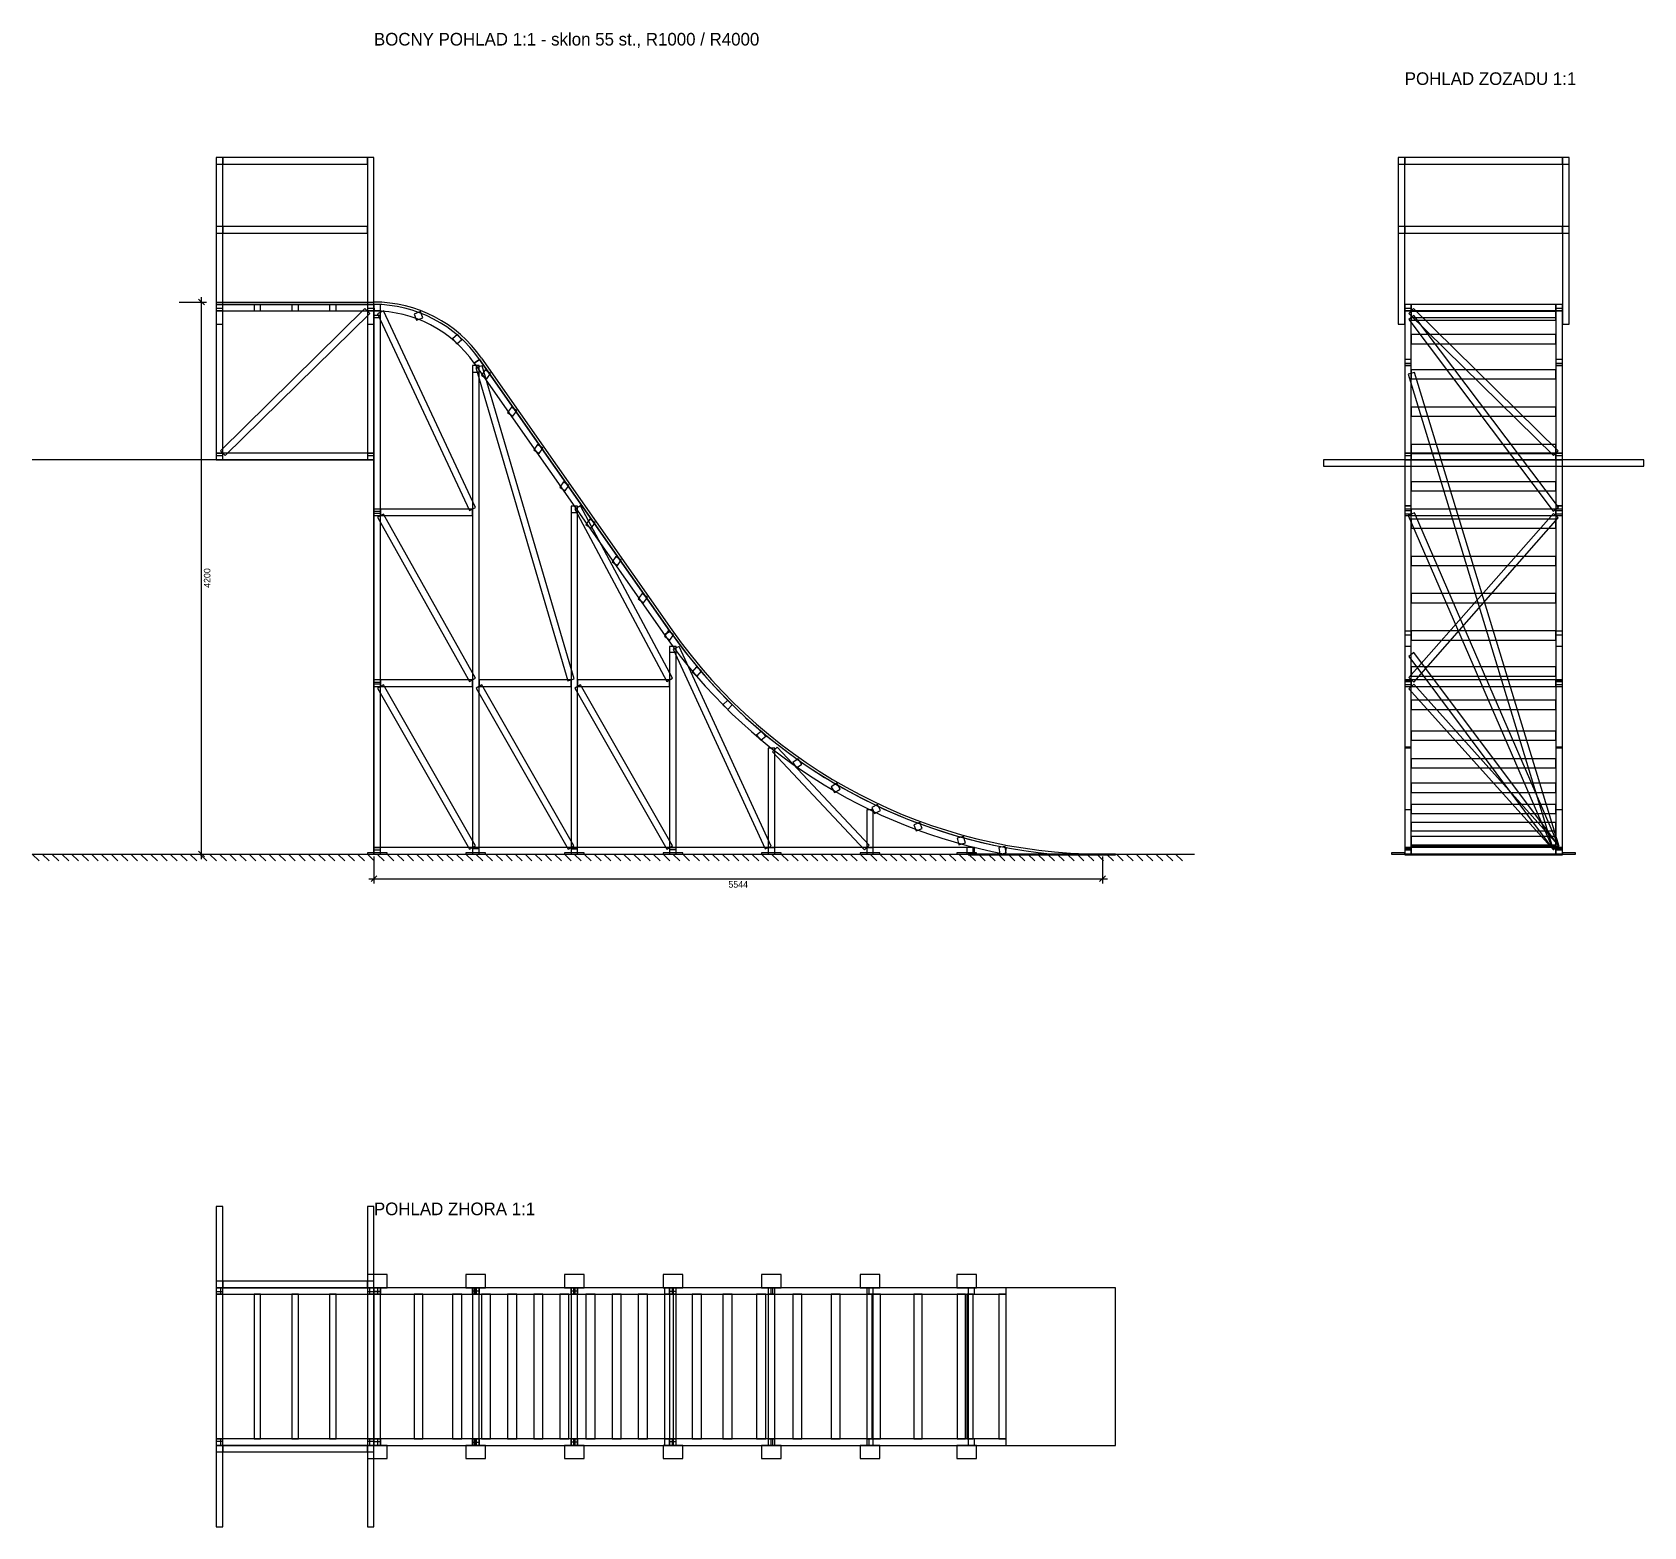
# Model space of a CAD drawing. Header units: millimetres. Extents: x -2600 to 9663, y -5119 to 6253.
import ezdxf
from ezdxf.enums import TextEntityAlignment as Align

# ---------------------------------------------------------------- set-up
doc = ezdxf.new("R2010")
doc.units = ezdxf.units.MM
doc.linetypes.add('DASHED', pattern=[1.524, 1.27, -0.254])
for name, color, linetype in [('JAZDNA_PLOCHA', 30, 'Continuous'), ('KONTAJNER', 8, 'Continuous'), ('KOTY', 3, 'Continuous'), ('PLECHY', 9, 'Continuous'), ('RAM', 7, 'Continuous'), ('TEREN', 8, 'Continuous'), ('TEXT', 7, 'Continuous')]:
    doc.layers.add(name, color=color, linetype=linetype)

msp = doc.modelspace()

# ---------------------------------------------------------------- linework, layer by layer
at = {"layer": 'JAZDNA_PLOCHA'}
for points in [[(-1200, 4200), (0, 4200)], [(-1200, 4182), (0, 4182)], [(804, 3763), (2252, 1695)], [(819, 3774), (2267, 1706)]]:
    msp.add_lwpolyline(points, dxfattribs=at)
for centre, radius, start, end in [((0, 3200), 1000, 35, 90), ((0, 3200), 982, 35, 90), ((5544, 4000), 4018, 215, 264.5746), ((5544, 4000), 4000, 215, 270)]:
    msp.add_arc(centre, radius, start, end, dxfattribs=at)
at = {"layer": 'KONTAJNER', "linetype": 'DASHED'}
msp.add_lwpolyline([(-2600, 0), (0, 0), (0, 3000), (-2600, 3000)], dxfattribs=at)
at = {"layer": 'KOTY'}
for points in [[(-1481, 4200), (-1275, 4200)], [(-1290, 4178), (-1335, 4222)], [(-1312, -38), (-1312, 4238)], [(-1481, 0), (-1275, 0)], [(-1290, -22), (-1335, 22)], [(0, -19), (0, -225)], [(5544, -19), (5544, -225)], [(-38, -188), (5581, -188)], [(-22, -210), (22, -165)], [(5522, -210), (5566, -165)]]:
    msp.add_lwpolyline(points, dxfattribs=at)
at = {"layer": 'PLECHY'}
for points in [[(-50, 0), (100, 0), (100, 8), (-50, 8)], [(-50, 0), (100, 0), (100, 8), (-50, 8)], [(700, 0), (850, 0), (850, 8), (700, 8)], [(700, 0), (850, 0), (850, 8), (700, 8)], [(1450, 0), (1600, 0), (1600, 8), (1450, 8)], [(1450, 0), (1600, 0), (1600, 8), (1450, 8)], [(2200, 0), (2350, 0), (2350, 8), (2200, 8)], [(2200, 0), (2350, 0), (2350, 8), (2200, 8)], [(2950, 0), (3100, 0), (3100, 8), (2950, 8)], [(2950, 0), (3100, 0), (3100, 8), (2950, 8)], [(3700, 0), (3850, 0), (3850, 8), (3700, 8)], [(3700, 0), (3850, 0), (3850, 8), (3700, 8)], [(4436, 0), (4586, 0), (4586, 8), (4436, 8)], [(4436, 0), (4586, 0), (4586, 8), (4436, 8)], [(4521, -5), (5644, -5), (5644, 0), (4521, 0)], [(7744, 0), (7844, 0), (7844, 8), (7744, 8)], [(7744, 0), (7844, 0), (7844, 8), (7744, 8)], [(7744, 0), (7844, 0), (7844, 8), (7744, 8)], [(7744, 0), (7844, 0), (7844, 8), (7744, 8)], [(7744, 0), (7844, 0), (7844, 8), (7744, 8)], [(7744, 0), (7844, 0), (7844, 8), (7744, 8)], [(7744, 0), (7844, 0), (7844, 8), (7744, 8)], [(7844, -5), (9044, -5), (9044, 0), (7844, 0)], [(9044, 0), (9144, 0), (9144, 8), (9044, 8)], [(9044, 0), (9144, 0), (9144, 8), (9044, 8)], [(9044, 0), (9144, 0), (9144, 8), (9044, 8)], [(9044, 0), (9144, 0), (9144, 8), (9044, 8)], [(9044, 0), (9144, 0), (9144, 8), (9044, 8)], [(9044, 0), (9144, 0), (9144, 8), (9044, 8)], [(9044, 0), (9144, 0), (9144, 8), (9044, 8)], [(-50, -3300), (100, -3300), (100, -3200), (-50, -3200)], [(700, -3300), (850, -3300), (850, -3200), (700, -3200)], [(1450, -3300), (1600, -3300), (1600, -3200), (1450, -3200)], [(2200, -3300), (2350, -3300), (2350, -3200), (2200, -3200)], [(2950, -3300), (3100, -3300), (3100, -3200), (2950, -3200)], [(3700, -3300), (3850, -3300), (3850, -3200), (3700, -3200)], [(4436, -3300), (4586, -3300), (4586, -3200), (4436, -3200)], [(4521, -4500), (5644, -4500), (5644, -3300), (4521, -3300)], [(-50, -4600), (100, -4600), (100, -4500), (-50, -4500)], [(700, -4600), (850, -4600), (850, -4500), (700, -4500)], [(1450, -4600), (1600, -4600), (1600, -4500), (1450, -4500)], [(2200, -4600), (2350, -4600), (2350, -4500), (2200, -4500)], [(2950, -4600), (3100, -4600), (3100, -4500), (2950, -4500)], [(3700, -4600), (3850, -4600), (3850, -4500), (3700, -4500)], [(4436, -4600), (4586, -4600), (4586, -4500), (4436, -4500)]]:
    msp.add_lwpolyline(points, close=True, dxfattribs=at)
at = {"layer": 'RAM'}
for points in [[(-1200, 4032), (-1150, 4032), (-1150, 5300), (-1200, 5300)], [(-1200, 5250), (-1150, 5250), (-1150, 5300), (-1200, 5300)], [(-1200, 4032), (-1150, 4032), (-1150, 5300), (-1200, 5300)], [(-1150, 5250), (-50, 5250), (-50, 5300), (-1150, 5300)], [(-1150, 5250), (-50, 5250), (-50, 5300), (-1150, 5300)], [(-50, 4032), (0, 4032), (0, 5300), (-50, 5300)], [(-50, 4032), (0, 4032), (0, 5300), (-50, 5300)], [(7794, 4032), (7844, 4032), (7844, 5300), (7794, 5300)], [(7794, 5250), (7844, 5250), (7844, 5300), (7794, 5300)], [(7794, 4032), (7844, 4032), (7844, 5300), (7794, 5300)], [(7844, 5250), (9044, 5250), (9044, 5300), (7844, 5300)], [(9044, 4032), (9094, 4032), (9094, 5300), (9044, 5300)], [(9044, 5250), (9094, 5250), (9094, 5300), (9044, 5300)], [(9044, 4032), (9094, 4032), (9094, 5300), (9044, 5300)], [(-1200, 4725), (-1150, 4725), (-1150, 4775), (-1200, 4775)], [(-1150, 4725), (-50, 4725), (-50, 4775), (-1150, 4775)], [(-1150, 4725), (-50, 4725), (-50, 4775), (-1150, 4775)], [(7794, 4725), (7844, 4725), (7844, 4775), (7794, 4775)], [(7844, 4725), (9044, 4725), (9044, 4775), (7844, 4775)], [(9044, 4725), (9094, 4725), (9094, 4775), (9044, 4775)], [(-1200, 4132), (0, 4132), (0, 4182), (-1200, 4182)], [(-1200, 4132), (-1150, 4132), (-1150, 4182), (-1200, 4182)], [(-1200, 4132), (0, 4132), (0, 4182), (-1200, 4182)], [(-912, 4132), (-862, 4132), (-862, 4182), (-912, 4182)], [(-625, 4132), (-575, 4132), (-575, 4182), (-625, 4182)], [(-338, 4132), (-288, 4132), (-288, 4182), (-338, 4182)], [(-50, 4132), (0, 4132), (0, 4182), (-50, 4182)], [(-1, 4181), (1, 4131), (51, 4132), (49, 4182)], [(7844, 3735), (7894, 3735), (7894, 4182), (7844, 4182)], [(7844, 4132), (7894, 4132), (7894, 4182), (7844, 4182)], [(7894, 4131), (8994, 4131), (8994, 4182), (7894, 4182)], [(7894, 4132), (8994, 4132), (8994, 4182), (7894, 4182)], [(7894, 4132), (8994, 4132), (8994, 4182), (7894, 4182)], [(7894, 4132), (8994, 4132), (8994, 4182), (7894, 4182)], [(7894, 4132), (8994, 4132), (8994, 4182), (7894, 4182)], [(7894, 4132), (8994, 4132), (8994, 4182), (7894, 4182)], [(8994, 3735), (9044, 3735), (9044, 4182), (8994, 4182)], [(8994, 4132), (9044, 4132), (9044, 4182), (8994, 4182)], [(-1200, 3032), (-1150, 3032), (-1150, 4150), (-1200, 4150)], [(-1200, 3050), (-1150, 3050), (-1150, 4132), (-1200, 4132)], [(-1200, 3050), (-1150, 3050), (-1150, 4132), (-1200, 4132)], [(-1168, 3068), (-1132, 3032), (-32, 4114), (-68, 4150)], [(-1168, 3068), (-1132, 3032), (-32, 4114), (-68, 4150)], [(-50, 3032), (0, 3032), (0, 4150), (-50, 4150)], [(-50, 3050), (0, 3050), (0, 4132), (-50, 4132)], [(-50, 3050), (0, 3050), (0, 4132), (-50, 4132)], [(0, 50), (50, 50), (50, 4132), (0, 4132)], [(0, 4082), (50, 4082), (50, 4132), (0, 4132)], [(0, 50), (50, 50), (50, 4132), (0, 4132)], [(0, 2610), (50, 2610), (50, 4097), (0, 4097)], [(27, 4111), (727, 2614), (773, 2636), (73, 4132)], [(27, 4111), (727, 2614), (773, 2636), (73, 4132)], [(307, 4109), (324, 4063), (371, 4080), (354, 4127)], [(7844, 3032), (7894, 3032), (7894, 4150), (7844, 4150)], [(7844, 2614), (7894, 2614), (7894, 4132), (7844, 4132)], [(7844, 50), (7894, 50), (7894, 4132), (7844, 4132)], [(7844, 3050), (7894, 3050), (7894, 4132), (7844, 4132)], [(7844, 3050), (7894, 3050), (7894, 4132), (7844, 4132)], [(7874, 4067), (8974, 2610), (9014, 2640), (7914, 4097)], [(7876, 4114), (8976, 3032), (9011, 3068), (7911, 4150)], [(7876, 4114), (8976, 3032), (9011, 3068), (7911, 4150)], [(7894, 4082), (8994, 4082), (8994, 4132), (7894, 4132)], [(7894, 4063), (8994, 4063), (8994, 4127), (7894, 4127)], [(8994, 3032), (9044, 3032), (9044, 4150), (8994, 4150)], [(8994, 2614), (9044, 2614), (9044, 4132), (8994, 4132)], [(8994, 50), (9044, 50), (9044, 4132), (8994, 4132)], [(8994, 3050), (9044, 3050), (9044, 4132), (8994, 4132)], [(8994, 3050), (9044, 3050), (9044, 4132), (8994, 4132)], [(599, 3919), (632, 3882), (669, 3915), (636, 3952)], [(7894, 3882), (8994, 3882), (8994, 3952), (7894, 3952)], [(750, 50), (800, 50), (800, 3718), (750, 3718)], [(750, 50), (800, 50), (800, 3718), (750, 3718)], [(763, 3735), (2211, 1667), (2252, 1695), (804, 3763)], [(763, 3735), (2211, 1667), (2252, 1695), (804, 3763)], [(776, 3701), (1476, 1318), (1524, 1332), (824, 3715)], [(776, 3701), (1476, 1318), (1524, 1332), (824, 3715)], [(818, 3644), (859, 3615), (888, 3656), (847, 3685)], [(7844, 1667), (7894, 1667), (7894, 3763), (7844, 3763)], [(7844, 50), (7894, 50), (7894, 3718), (7844, 3718)], [(7844, 1318), (7894, 1318), (7894, 3715), (7844, 3715)], [(7894, 3615), (8994, 3615), (8994, 3685), (7894, 3685)], [(8994, 1667), (9044, 1667), (9044, 3763), (8994, 3763)], [(8994, 50), (9044, 50), (9044, 3718), (8994, 3718)], [(8994, 1318), (9044, 1318), (9044, 3715), (8994, 3715)], [(750, 43), (800, 43), (800, 3665), (750, 3665)], [(7870, 3651), (8970, 43), (9018, 57), (7918, 3665)], [(1017, 3360), (1058, 3331), (1087, 3372), (1046, 3401)], [(7894, 3331), (8994, 3331), (8994, 3401), (7894, 3401)], [(1216, 3076), (1257, 3047), (1286, 3088), (1245, 3117)], [(7894, 3047), (8994, 3047), (8994, 3117), (7894, 3117)], [(-1200, 3000), (0, 3000), (0, 3050), (-1200, 3050)], [(-1200, 3000), (-1150, 3000), (-1150, 3050), (-1200, 3050)], [(-1200, 3000), (0, 3000), (0, 3050), (-1200, 3050)], [(-50, 3000), (0, 3000), (0, 3050), (-50, 3050)], [(7225, 2950), (9663, 2950), (9663, 3000), (7225, 3000)], [(7225, 2950), (9663, 2950), (9663, 3000), (7225, 3000)], [(7844, 3000), (7894, 3000), (7894, 3050), (7844, 3050)], [(7894, 3000), (8994, 3000), (8994, 3050), (7894, 3050)], [(7894, 3000), (8994, 3000), (8994, 3050), (7894, 3050)], [(8994, 3000), (9044, 3000), (9044, 3050), (8994, 3050)], [(1415, 2792), (1456, 2764), (1484, 2804), (1443, 2833)], [(7894, 2764), (8994, 2764), (8994, 2833), (7894, 2833)], [(0, 2575), (50, 2575), (50, 2625), (0, 2625)], [(0, 1308), (50, 1308), (50, 2592), (0, 2592)], [(28, 2563), (728, 1313), (772, 1337), (72, 2587)], [(28, 2563), (728, 1313), (772, 1337), (72, 2587)], [(50, 2575), (750, 2575), (750, 2625), (50, 2625)], [(50, 2575), (750, 2575), (750, 2625), (50, 2625)], [(1500, 50), (1550, 50), (1550, 2647), (1500, 2647)], [(1500, 50), (1550, 50), (1550, 2647), (1500, 2647)], [(1500, 40), (1550, 40), (1550, 2597), (1500, 2597)], [(1528, 2625), (2228, 1313), (2272, 1337), (1572, 2649)], [(1528, 2625), (2228, 1313), (2272, 1337), (1572, 2649)], [(7844, 1313), (7894, 1313), (7894, 2649), (7844, 2649)], [(7844, 50), (7894, 50), (7894, 2647), (7844, 2647)], [(7844, 2575), (7894, 2575), (7894, 2625), (7844, 2625)], [(7844, 1313), (7894, 1313), (7894, 2587), (7844, 2587)], [(7871, 2577), (8971, 40), (9017, 60), (7917, 2597)], [(7875, 1342), (7912, 1308), (9012, 2558), (8975, 2592)], [(7894, 2575), (8994, 2575), (8994, 2625), (7894, 2625)], [(8994, 1313), (9044, 1313), (9044, 2649), (8994, 2649)], [(8994, 50), (9044, 50), (9044, 2647), (8994, 2647)], [(8994, 2575), (9044, 2575), (9044, 2625), (8994, 2625)], [(8994, 1313), (9044, 1313), (9044, 2587), (8994, 2587)], [(1613, 2508), (1654, 2480), (1683, 2521), (1642, 2549)], [(7894, 2480), (8994, 2480), (8994, 2549), (7894, 2549)], [(1812, 2224), (1853, 2196), (1882, 2237), (1841, 2265)], [(7894, 2196), (8994, 2196), (8994, 2265), (7894, 2265)], [(2011, 1941), (2052, 1912), (2081, 1953), (2040, 1982)], [(7894, 1912), (8994, 1912), (8994, 1982), (7894, 1982)], [(2210, 1657), (2251, 1628), (2279, 1669), (2239, 1698)], [(7844, 0), (7894, 0), (7894, 1695), (7844, 1695)], [(7894, 1628), (8994, 1628), (8994, 1698), (7894, 1698)], [(8994, 0), (9044, 0), (9044, 1695), (8994, 1695)], [(2250, 50), (2300, 50), (2300, 1578), (2250, 1578)], [(2250, 50), (2300, 50), (2300, 1578), (2250, 1578)], [(2250, 35), (2300, 35), (2300, 1533), (2250, 1533)], [(2277, 1558), (2977, 40), (3023, 60), (2323, 1579)], [(2277, 1558), (2977, 40), (3023, 60), (2323, 1579)], [(7844, 40), (7894, 40), (7894, 1579), (7844, 1579)], [(7844, 50), (7894, 50), (7894, 1578), (7844, 1578)], [(7874, 1503), (8974, 35), (9014, 65), (7914, 1533)], [(8994, 40), (9044, 40), (9044, 1579), (8994, 1579)], [(8994, 50), (9044, 50), (9044, 1578), (8994, 1578)], [(2422, 1386), (2460, 1354), (2492, 1392), (2454, 1424)], [(7894, 1354), (8994, 1354), (8994, 1424), (7894, 1424)], [(0, 1275), (50, 1275), (50, 1325), (0, 1325)], [(0, 33), (50, 33), (50, 1292), (0, 1292)], [(28, 1263), (728, 38), (772, 62), (72, 1287)], [(28, 1263), (728, 38), (772, 62), (72, 1287)], [(50, 1275), (750, 1275), (750, 1325), (50, 1325)], [(50, 1275), (750, 1275), (750, 1325), (50, 1325)], [(778, 1263), (1478, 38), (1522, 62), (822, 1287)], [(778, 1263), (1478, 38), (1522, 62), (822, 1287)], [(800, 1275), (1500, 1275), (1500, 1325), (800, 1325)], [(800, 1275), (1500, 1275), (1500, 1325), (800, 1325)], [(1528, 1263), (2228, 38), (2272, 62), (1572, 1287)], [(1528, 1263), (2228, 38), (2272, 62), (1572, 1287)], [(1550, 1275), (2250, 1275), (2250, 1325), (1550, 1325)], [(1550, 1275), (2250, 1275), (2250, 1325), (1550, 1325)], [(7844, 1275), (7894, 1275), (7894, 1325), (7844, 1325)], [(7844, 1275), (7894, 1275), (7894, 1325), (7844, 1325)], [(7844, 1275), (7894, 1275), (7894, 1325), (7844, 1325)], [(7844, 38), (7894, 38), (7894, 1287), (7844, 1287)], [(7844, 38), (7894, 38), (7894, 1287), (7844, 1287)], [(7844, 38), (7894, 38), (7894, 1287), (7844, 1287)], [(7875, 1258), (8975, 33), (9012, 67), (7912, 1292)], [(7894, 1275), (8994, 1275), (8994, 1325), (7894, 1325)], [(8994, 1275), (9044, 1275), (9044, 1325), (8994, 1325)], [(8994, 1275), (9044, 1275), (9044, 1325), (8994, 1325)], [(8994, 1275), (9044, 1275), (9044, 1325), (8994, 1325)], [(8994, 38), (9044, 38), (9044, 1287), (8994, 1287)], [(8994, 38), (9044, 38), (9044, 1287), (8994, 1287)], [(8994, 38), (9044, 38), (9044, 1287), (8994, 1287)], [(2656, 1135), (2692, 1099), (2727, 1134), (2692, 1170)], [(7894, 1099), (8994, 1099), (8994, 1170), (7894, 1170)], [(2912, 904), (2944, 866), (2983, 898), (2950, 936)], [(7894, 866), (8994, 866), (8994, 936), (7894, 936)], [(3000, 50), (3050, 50), (3050, 806), (3000, 806)], [(3000, 50), (3050, 50), (3050, 806), (3000, 806)], [(3032, 778), (3732, 33), (3768, 67), (3068, 813)], [(3032, 778), (3732, 33), (3768, 67), (3068, 813)], [(7844, 33), (7894, 33), (7894, 813), (7844, 813)], [(7844, 50), (7894, 50), (7894, 806), (7844, 806)], [(8994, 33), (9044, 33), (9044, 813), (8994, 813)], [(8994, 50), (9044, 50), (9044, 806), (8994, 806)], [(3187, 696), (3216, 655), (3257, 684), (3228, 725)], [(7894, 655), (8994, 655), (8994, 725), (7894, 725)], [(3480, 512), (3505, 469), (3548, 494), (3523, 538)], [(7894, 469), (8994, 469), (8994, 538), (7894, 538)], [(3788, 354), (3809, 309), (3854, 331), (3833, 376)], [(7894, 309), (8994, 309), (8994, 376), (7894, 376)], [(3750, 50), (3800, 50), (3800, 337), (3750, 337)], [(3750, 50), (3800, 50), (3800, 337), (3750, 337)], [(7844, 50), (7894, 50), (7894, 337), (7844, 337)], [(8994, 50), (9044, 50), (9044, 337), (8994, 337)], [(4108, 223), (4125, 176), (4172, 194), (4155, 241)], [(4439, 120), (4452, 71), (4501, 85), (4487, 133)], [(7894, 176), (8994, 176), (8994, 241), (7894, 241)], [(7894, 71), (8994, 71), (8994, 133), (7894, 133)], [(0, 0), (4571, 0), (4571, 50), (0, 50)], [(0, 0), (50, 0), (50, 50), (0, 50)], [(0, 0), (4571, 0), (4571, 50), (0, 50)], [(750, 0), (800, 0), (800, 50), (750, 50)], [(1500, 0), (1550, 0), (1550, 50), (1500, 50)], [(2250, 0), (2300, 0), (2300, 50), (2250, 50)], [(3000, 0), (3050, 0), (3050, 50), (3000, 50)], [(3750, 0), (3800, 0), (3800, 50), (3750, 50)], [(4511, 0), (4561, 0), (4561, 50), (4511, 50)], [(4754, 49), (4763, 0), (4812, 9), (4803, 58)], [(7844, 0), (7894, 0), (7894, 50), (7844, 50)], [(7894, 0), (8994, 0), (8994, 58), (7894, 58)], [(7894, 0), (8994, 0), (8994, 50), (7894, 50)], [(7894, 0), (8994, 0), (8994, 50), (7894, 50)], [(7894, 0), (8994, 0), (8994, 50), (7894, 50)], [(7894, 0), (8994, 0), (8994, 50), (7894, 50)], [(7894, 0), (8994, 0), (8994, 50), (7894, 50)], [(7894, 0), (8994, 0), (8994, 50), (7894, 50)], [(7894, 0), (8994, 0), (8994, 50), (7894, 50)], [(8994, 0), (9044, 0), (9044, 50), (8994, 50)], [(-1200, -5119), (-1150, -5119), (-1150, -2681), (-1200, -2681)], [(-50, -5119), (0, -5119), (0, -2681), (-50, -2681)], [(-1200, -3300), (-1150, -3300), (-1150, -3250), (-1200, -3250)], [(-1200, -3350), (0, -3350), (0, -3300), (-1200, -3300)], [(-1200, -3350), (-1150, -3350), (-1150, -3300), (-1200, -3300)], [(-1200, -3350), (0, -3350), (0, -3300), (-1200, -3300)], [(-1200, -4500), (-1150, -4500), (-1150, -3300), (-1200, -3300)], [(-1200, -4500), (-1150, -4500), (-1150, -3300), (-1200, -3300)], [(-1168, -3350), (-32, -3350), (-32, -3300), (-1168, -3300)], [(-1150, -3300), (-50, -3300), (-50, -3250), (-1150, -3250)], [(-1150, -3300), (-50, -3300), (-50, -3250), (-1150, -3250)], [(-50, -3300), (0, -3300), (0, -3250), (-50, -3250)], [(-50, -3350), (0, -3350), (0, -3300), (-50, -3300)], [(0, -3350), (4571, -3350), (4571, -3300), (0, -3300)], [(0, -3350), (50, -3350), (50, -3300), (0, -3300)], [(0, -3350), (804, -3350), (804, -3300), (0, -3300)], [(27, -3350), (773, -3350), (773, -3300), (27, -3300)], [(28, -3350), (772, -3350), (772, -3300), (28, -3300)], [(28, -3350), (772, -3350), (772, -3300), (28, -3300)], [(50, -3350), (750, -3350), (750, -3300), (50, -3300)], [(50, -3350), (750, -3350), (750, -3300), (50, -3300)], [(750, -3350), (800, -3350), (800, -3300), (750, -3300)], [(763, -3350), (2252, -3350), (2252, -3300), (763, -3300)], [(776, -3350), (1524, -3350), (1524, -3300), (776, -3300)], [(778, -3350), (1522, -3350), (1522, -3300), (778, -3300)], [(800, -3350), (1500, -3350), (1500, -3300), (800, -3300)], [(1500, -3350), (1550, -3350), (1550, -3300), (1500, -3300)], [(1528, -3350), (2272, -3350), (2272, -3300), (1528, -3300)], [(1528, -3350), (2272, -3350), (2272, -3300), (1528, -3300)], [(1550, -3350), (2250, -3350), (2250, -3300), (1550, -3300)], [(2211, -3350), (4812, -3350), (4812, -3300), (2211, -3300)], [(2250, -3350), (2300, -3350), (2300, -3300), (2250, -3300)], [(2277, -3350), (3023, -3350), (3023, -3300), (2277, -3300)], [(3000, -3350), (3050, -3350), (3050, -3300), (3000, -3300)], [(3032, -3350), (3768, -3350), (3768, -3300), (3032, -3300)], [(3750, -3350), (3800, -3350), (3800, -3300), (3750, -3300)], [(-1200, -4468), (-1150, -4468), (-1150, -3332), (-1200, -3332)], [(-1200, -4450), (-1150, -4450), (-1150, -3350), (-1200, -3350)], [(-1200, -4450), (-1150, -4450), (-1150, -3350), (-1200, -3350)], [(-912, -4450), (-862, -4450), (-862, -3350), (-912, -3350)], [(-625, -4450), (-575, -4450), (-575, -3350), (-625, -3350)], [(-338, -4450), (-288, -4450), (-288, -3350), (-338, -3350)], [(-50, -4468), (0, -4468), (0, -3332), (-50, -3332)], [(-50, -4450), (0, -4450), (0, -3350), (-50, -3350)], [(-50, -4450), (0, -4450), (0, -3350), (-50, -3350)], [(-1, -4450), (51, -4450), (51, -3350), (-1, -3350)], [(0, -4470), (50, -4470), (50, -3330), (0, -3330)], [(0, -4469), (50, -4469), (50, -3331), (0, -3331)], [(0, -4469), (50, -4469), (50, -3331), (0, -3331)], [(0, -4450), (50, -4450), (50, -3350), (0, -3350)], [(0, -4450), (50, -4450), (50, -3350), (0, -3350)], [(0, -4450), (50, -4450), (50, -3350), (0, -3350)], [(0, -4450), (50, -4450), (50, -3350), (0, -3350)], [(307, -4450), (371, -4450), (371, -3350), (307, -3350)], [(599, -4450), (669, -4450), (669, -3350), (599, -3350)], [(750, -4474), (800, -4474), (800, -3326), (750, -3326)], [(750, -4450), (800, -4450), (800, -3350), (750, -3350)], [(818, -4450), (888, -4450), (888, -3350), (818, -3350)], [(1017, -4450), (1087, -4450), (1087, -3350), (1017, -3350)], [(1216, -4450), (1286, -4450), (1286, -3350), (1216, -3350)], [(1415, -4450), (1484, -4450), (1484, -3350), (1415, -3350)], [(1500, -4473), (1550, -4473), (1550, -3327), (1500, -3327)], [(1500, -4450), (1550, -4450), (1550, -3350), (1500, -3350)], [(1613, -4450), (1683, -4450), (1683, -3350), (1613, -3350)], [(1812, -4450), (1882, -4450), (1882, -3350), (1812, -3350)], [(2011, -4450), (2081, -4450), (2081, -3350), (2011, -3350)], [(2210, -4450), (2279, -4450), (2279, -3350), (2210, -3350)], [(2250, -4470), (2300, -4470), (2300, -3330), (2250, -3330)], [(2250, -4450), (2300, -4450), (2300, -3350), (2250, -3350)], [(2422, -4450), (2492, -4450), (2492, -3350), (2422, -3350)], [(2656, -4450), (2727, -4450), (2727, -3350), (2656, -3350)], [(2912, -4450), (2983, -4450), (2983, -3350), (2912, -3350)], [(3000, -4450), (3050, -4450), (3050, -3350), (3000, -3350)], [(3187, -4450), (3257, -4450), (3257, -3350), (3187, -3350)], [(3480, -4450), (3548, -4450), (3548, -3350), (3480, -3350)], [(3750, -4450), (3800, -4450), (3800, -3350), (3750, -3350)], [(3788, -4450), (3854, -4450), (3854, -3350), (3788, -3350)], [(4108, -4450), (4172, -4450), (4172, -3350), (4108, -3350)], [(4439, -4450), (4501, -4450), (4501, -3350), (4439, -3350)], [(4511, -4450), (4561, -4450), (4561, -3350), (4511, -3350)], [(4754, -4450), (4812, -4450), (4812, -3350), (4754, -3350)], [(-1200, -4500), (0, -4500), (0, -4450), (-1200, -4450)], [(-1200, -4500), (-1150, -4500), (-1150, -4450), (-1200, -4450)], [(-1200, -4500), (0, -4500), (0, -4450), (-1200, -4450)], [(-1200, -4550), (-1150, -4550), (-1150, -4500), (-1200, -4500)], [(-1168, -4500), (-32, -4500), (-32, -4450), (-1168, -4450)], [(-1150, -4550), (-50, -4550), (-50, -4500), (-1150, -4500)], [(-1150, -4550), (-50, -4550), (-50, -4500), (-1150, -4500)], [(-50, -4500), (0, -4500), (0, -4450), (-50, -4450)], [(-50, -4550), (0, -4550), (0, -4500), (-50, -4500)], [(0, -4500), (4571, -4500), (4571, -4450), (0, -4450)], [(0, -4500), (50, -4500), (50, -4450), (0, -4450)], [(0, -4500), (804, -4500), (804, -4450), (0, -4450)], [(27, -4500), (773, -4500), (773, -4450), (27, -4450)], [(28, -4500), (772, -4500), (772, -4450), (28, -4450)], [(28, -4500), (772, -4500), (772, -4450), (28, -4450)], [(50, -4500), (750, -4500), (750, -4450), (50, -4450)], [(50, -4500), (750, -4500), (750, -4450), (50, -4450)], [(750, -4500), (800, -4500), (800, -4450), (750, -4450)], [(763, -4500), (2252, -4500), (2252, -4450), (763, -4450)], [(776, -4500), (1524, -4500), (1524, -4450), (776, -4450)], [(778, -4500), (1522, -4500), (1522, -4450), (778, -4450)], [(800, -4500), (1500, -4500), (1500, -4450), (800, -4450)], [(1500, -4500), (1550, -4500), (1550, -4450), (1500, -4450)], [(1528, -4500), (2272, -4500), (2272, -4450), (1528, -4450)], [(1528, -4500), (2272, -4500), (2272, -4450), (1528, -4450)], [(1550, -4500), (2250, -4500), (2250, -4450), (1550, -4450)], [(2211, -4500), (4812, -4500), (4812, -4450), (2211, -4450)], [(2250, -4500), (2300, -4500), (2300, -4450), (2250, -4450)], [(2277, -4500), (3023, -4500), (3023, -4450), (2277, -4450)], [(3000, -4500), (3050, -4500), (3050, -4450), (3000, -4450)], [(3032, -4500), (3768, -4500), (3768, -4450), (3032, -4450)], [(3750, -4500), (3800, -4500), (3800, -4450), (3750, -4450)]]:
    msp.add_lwpolyline(points, close=True, dxfattribs=at)
for points in [[(0, 4132), (0, 4182)], [(0, 4132), (0, 4182)], [(763, 3735), (804, 3763)], [(763, 3735), (804, 3763)], [(2252, 1695), (2211, 1667)], [(2252, 1695), (2211, 1667)], [(4812, 49), (4803, 0)], [(4812, 49), (4803, 0)]]:
    msp.add_lwpolyline(points, dxfattribs=at)
for centre, radius, start, end in [((0, 3200), 982, 35, 90), ((0, 3200), 982, 35, 90), ((0, 3200), 932, 35, 90), ((0, 3200), 932, 35, 90), ((5544, 4000), 4068, 215, 259.5092), ((5544, 4000), 4068, 215, 259.5092), ((5544, 4000), 4018, 215, 259.5092), ((5544, 4000), 4018, 215, 259.5092)]:
    msp.add_arc(centre, radius, start, end, dxfattribs=at)
at = {"layer": 'TEREN'}
for points in [[(-2600, 0), (6244, 0)], [(-2600, 0), (-2548, -52)], [(-2525, 0), (-2472, -52)], [(-2450, 0), (-2398, -52)], [(-2375, 0), (-2322, -52)], [(-2300, 0), (-2248, -52)], [(-2225, 0), (-2172, -52)], [(-2150, 0), (-2098, -52)], [(-2075, 0), (-2022, -52)], [(-2000, 0), (-1948, -52)], [(-1925, 0), (-1872, -52)], [(-1850, 0), (-1798, -52)], [(-1775, 0), (-1722, -52)], [(-1700, 0), (-1648, -52)], [(-1625, 0), (-1572, -52)], [(-1550, 0), (-1498, -52)], [(-1475, 0), (-1422, -52)], [(-1400, 0), (-1348, -52)], [(-1325, 0), (-1272, -52)], [(-1250, 0), (-1198, -52)], [(-1175, 0), (-1122, -52)], [(-1100, 0), (-1048, -52)], [(-1025, 0), (-972, -52)], [(-950, 0), (-898, -52)], [(-875, 0), (-822, -52)], [(-800, 0), (-748, -52)], [(-725, 0), (-672, -52)], [(-650, 0), (-598, -52)], [(-575, 0), (-522, -52)], [(-500, 0), (-448, -52)], [(-425, 0), (-372, -52)], [(-350, 0), (-298, -52)], [(-275, 0), (-222, -52)], [(-200, 0), (-148, -52)], [(-125, 0), (-72, -52)], [(-50, 0), (2, -52)], [(25, 0), (78, -52)], [(100, 0), (152, -52)], [(175, 0), (228, -52)], [(250, 0), (302, -52)], [(325, 0), (378, -52)], [(400, 0), (452, -52)], [(475, 0), (528, -52)], [(550, 0), (602, -52)], [(625, 0), (678, -52)], [(700, 0), (752, -52)], [(775, 0), (828, -52)], [(850, 0), (902, -52)], [(925, 0), (978, -52)], [(1000, 0), (1052, -52)], [(1075, 0), (1128, -52)], [(1150, 0), (1202, -52)], [(1225, 0), (1278, -52)], [(1300, 0), (1352, -52)], [(1375, 0), (1428, -52)], [(1450, 0), (1502, -52)], [(1525, 0), (1578, -52)], [(1600, 0), (1652, -52)], [(1675, 0), (1728, -52)], [(1750, 0), (1802, -52)], [(1825, 0), (1878, -52)], [(1900, 0), (1952, -52)], [(1975, 0), (2028, -52)], [(2050, 0), (2102, -52)], [(2125, 0), (2178, -52)], [(2200, 0), (2252, -52)], [(2275, 0), (2328, -52)], [(2350, 0), (2402, -52)], [(2425, 0), (2478, -52)], [(2500, 0), (2552, -52)], [(2575, 0), (2628, -52)], [(2650, 0), (2702, -52)], [(2725, 0), (2778, -52)], [(2800, 0), (2852, -52)], [(2875, 0), (2928, -52)], [(2950, 0), (3002, -52)], [(3025, 0), (3078, -52)], [(3100, 0), (3152, -52)], [(3175, 0), (3228, -52)], [(3250, 0), (3302, -52)], [(3325, 0), (3378, -52)], [(3400, 0), (3452, -52)], [(3475, 0), (3528, -52)], [(3550, 0), (3602, -52)], [(3625, 0), (3678, -52)], [(3700, 0), (3752, -52)], [(3775, 0), (3828, -52)], [(3850, 0), (3902, -52)], [(3925, 0), (3978, -52)], [(4000, 0), (4052, -52)], [(4075, 0), (4128, -52)], [(4150, 0), (4202, -52)], [(4225, 0), (4278, -52)], [(4300, 0), (4352, -52)], [(4375, 0), (4428, -52)], [(4450, 0), (4502, -52)], [(4525, 0), (4578, -52)], [(4600, 0), (4652, -52)], [(4675, 0), (4728, -52)], [(4750, 0), (4802, -52)], [(4825, 0), (4878, -52)], [(4900, 0), (4952, -52)], [(4975, 0), (5028, -52)], [(5050, 0), (5102, -52)], [(5125, 0), (5178, -52)], [(5200, 0), (5252, -52)], [(5275, 0), (5328, -52)], [(5350, 0), (5402, -52)], [(5425, 0), (5478, -52)], [(5500, 0), (5552, -52)], [(5575, 0), (5628, -52)], [(5650, 0), (5702, -52)], [(5725, 0), (5778, -52)], [(5800, 0), (5852, -52)], [(5875, 0), (5928, -52)], [(5950, 0), (6002, -52)], [(6025, 0), (6078, -52)], [(6100, 0), (6152, -52)]]:
    msp.add_lwpolyline(points, dxfattribs=at)

# ---------------------------------------------------------------- texts
at = {"layer": 'KOTY'}
msp.add_text('4200', height=50, rotation=90, dxfattribs=at).set_placement((-1269, 2100), align=Align.MIDDLE_CENTER)
msp.add_text('5544', height=50, dxfattribs=at).set_placement((2772, -231), align=Align.MIDDLE_CENTER)
at = {"layer": 'TEXT'}
for s, p in [('BOCNY POHLAD 1:1 - sklon 55 st., R1000 / R4000', (0, 6200)), ('POHLAD ZOZADU 1:1', (7844, 5900)), ('POHLAD ZHORA 1:1', (0, -2700))]:
    msp.add_text(s, height=96, dxfattribs=at).set_placement(p, align=Align.MIDDLE_LEFT)

doc.saveas('drawing.dxf')
